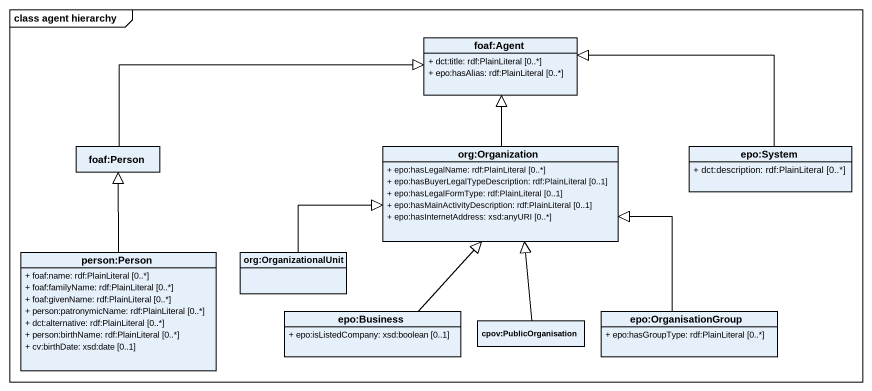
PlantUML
@startuml
mainframe class agent hierarchy
hide circle
hide empty members
skinparam classAttributeIconSize 0
class "foaf:Agent" as foaf_Agent {
  + dct:title: rdf:PlainLiteral [0..*]
  + epo:hasAlias: rdf:PlainLiteral [0..*]
}
class "foaf:Person" as foaf_Person
class "org:Organization" as org_Organization {
  + epo:hasLegalName: rdf:PlainLiteral [0..*]
  + epo:hasBuyerLegalTypeDescription: rdf:PlainLiteral [0..1]
  + epo:hasLegalFormType: rdf:PlainLiteral [0..1]
  + epo:hasMainActivityDescription: rdf:PlainLiteral [0..1]
  + epo:hasInternetAddress: xsd:anyURI [0..*]
}
class "epo:System" as epo_System {
  + dct:description: rdf:PlainLiteral [0..*]
}
class "person:Person" as person_Person {
  + foaf:name: rdf:PlainLiteral [0..*]
  + foaf:familyName: rdf:PlainLiteral [0..*]
  + foaf:givenName: rdf:PlainLiteral [0..*]
  + person:patronymicName: rdf:PlainLiteral [0..*]
  + dct:alternative: rdf:PlainLiteral [0..*]
  + person:birthName: rdf:PlainLiteral [0..*]
  + cv:birthDate: xsd:date [0..1]
}
class "org:OrganizationalUnit" as org_OrganizationalUnit
class "epo:Business" as epo_Business {
  + epo:isListedCompany: xsd:boolean [0..1]
}
class "cpov:PublicOrganisation" as cpov_PublicOrganisation
class "epo:OrganisationGroup" as epo_OrganisationGroup {
  + epo:hasGroupType: rdf:PlainLiteral [0..*]
}
foaf_Person -right-|> foaf_Agent
org_Organization -up-|> foaf_Agent
epo_System -left-|> foaf_Agent
person_Person -up-|> foaf_Person
org_OrganizationalUnit -right-|> org_Organization
epo_Business -up-|> org_Organization
cpov_PublicOrganisation -up-|> org_Organization
epo_OrganisationGroup -up-|> org_Organization
@enduml
